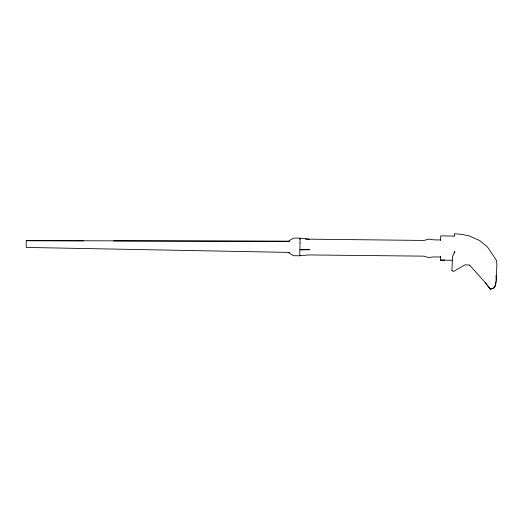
<?xml version="1.0" encoding="UTF-8"?>
<svg xmlns="http://www.w3.org/2000/svg" width="523" height="523" viewBox="0 0 523 523"><rect width="100%" height="100%" fill="white"/><g stroke="black" fill="none" stroke-linecap="round" stroke-linejoin="round"><path stroke-width="0.78" d="M300.025 243.071L300.019 239.632M300.025 243.058L299.777 255.78L293.462 255.714L288.173 252.472M300.019 239.658L299.98 238.168L293.665 238.102L288.297 241.227L26.248 240.645M451.937 270.45L452.473 256.839L454.794 251.36L454.729 252.962M454.304 236.036L454.389 233.768L462.116 234.382L469.556 236.069L479.526 240.469L487.286 246.725L496.536 260.5L496.85 265.069L496.314 278.674M440.438 240.456L440.758 235.84L454.395 236.135M83.379 240.841L26.235 240.704L26.183 247.425L289.716 252.406M113.583 240.913L289.801 241.332M440.399 256.172L440.464 260.094L444.504 260.108M440.464 260.094L452.591 260.258M440.719 239.939L433.685 239.861L428.821 239.135L423.976 240.443L305.491 239.122M306.158 249.445L309.263 249.478L299.967 249.785L309.256 249.719L306.249 249.687M440.484 257.002L433.489 256.93L428.612 257.558L423.8 256.146L309.093 254.93L299.784 255.747L299.751 255.309M469.621 265.096L465.039 264.808L453.474 271.522L451.944 270.411M299.986 238.2L309.27 239.168M469.595 265.063L485.396 282.819L490.411 289.232L494.568 287.663A52.444 37.068 2.3 0 0 496.19 275.628M485.337 282.753L490.345 289.16L494.497 287.598A52.352 37.002 2.3 0 0 496.007 281.649M496.118 275.582A52.352 37.002 2.3 0 1 496.164 280.138"/></g></svg>
